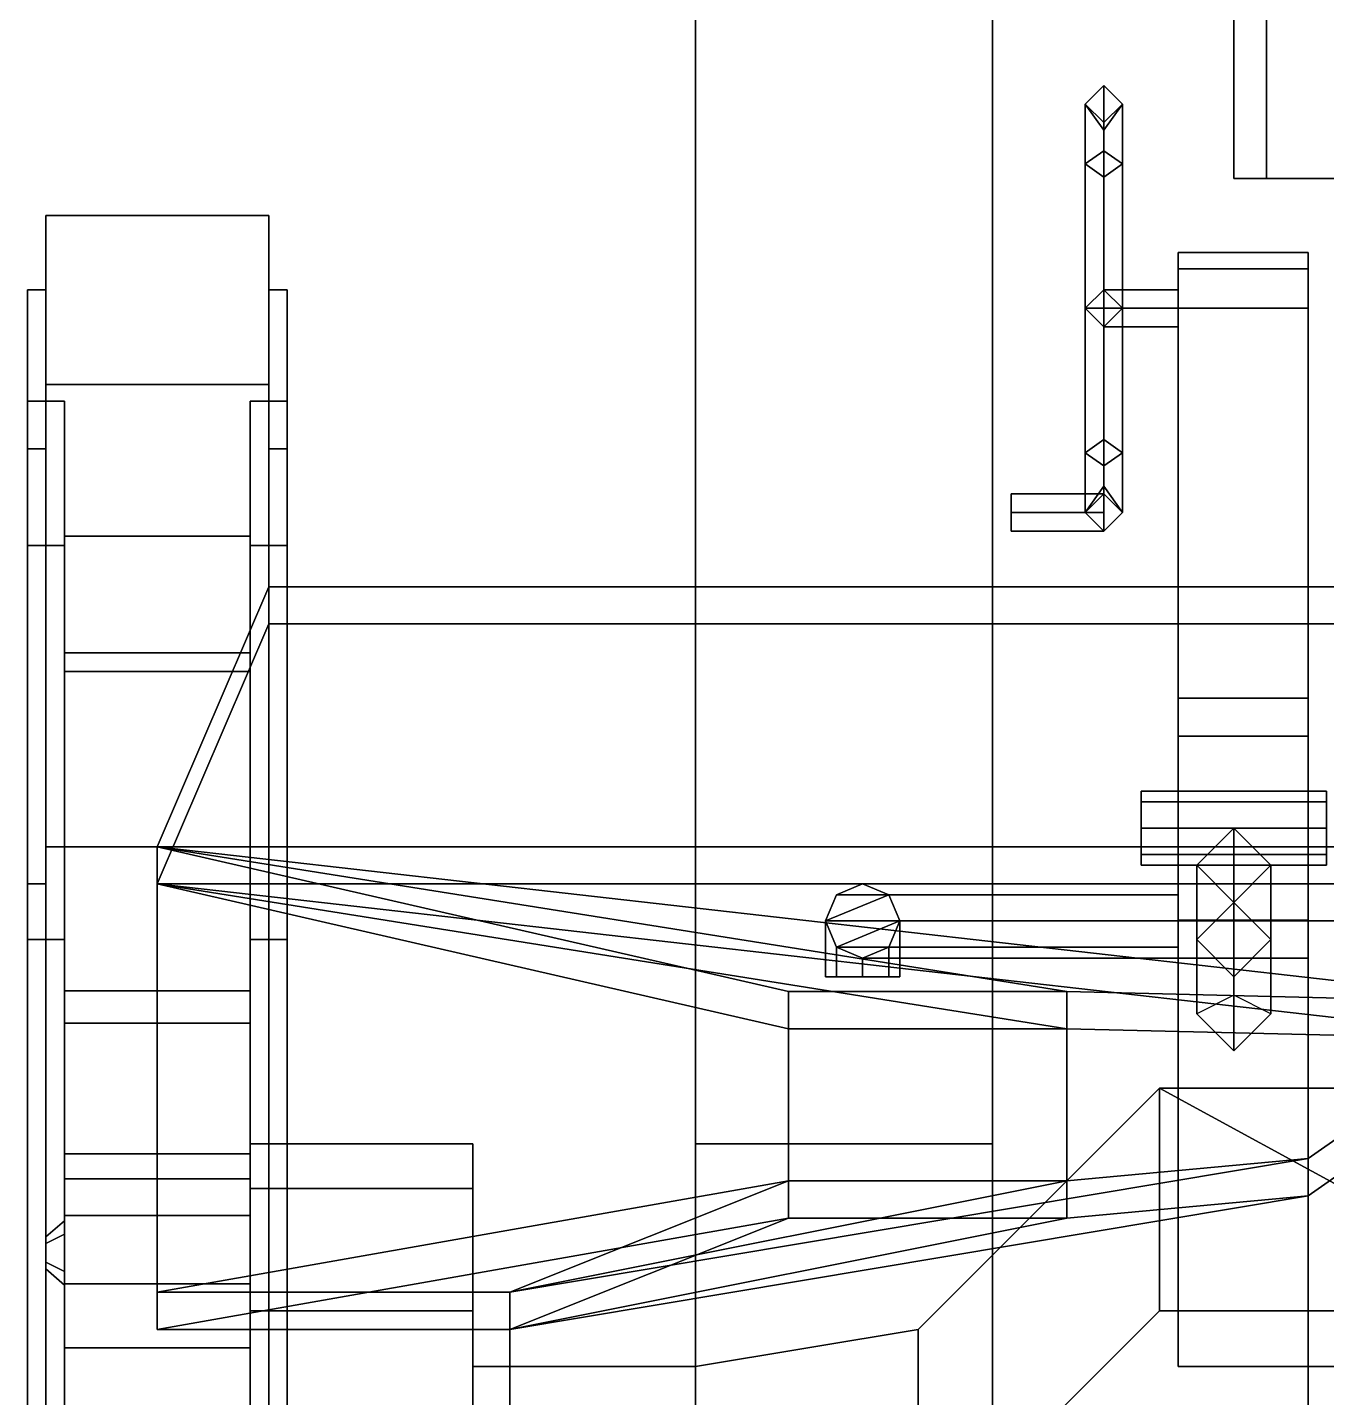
# Model space of a CAD drawing. Header units: millimetres. Extents: x -0.9 to 1, y -3.5 to 15.6.
# Drawn here: x -0.87 to -0.17, y 0.043 to 0.781 of the extents above; entities that cross this region are included whole.
import ezdxf

# ---------------------------------------------------------------- set-up
doc = ezdxf.new("R2010")
doc.units = ezdxf.units.MM
for name, color, linetype in [('shield', 6, 'Continuous'), ('sleeve', 5, 'Continuous'), ('trail2', 3, 'Continuous'), ('turret', 2, 'Continuous'), ('wheels', 2, 'Continuous')]:
    doc.layers.add(name, color=color, linetype=linetype)

msp = doc.modelspace()

# ---------------------------------------------------------------- linework, layer by layer
for points in [[(-0.39, 0.08, 0.63), (-0.39, 0.08, 0.76), (-0.26, 0.21, 0.76), (-0.26, 0.21, 0.63)], [(-0.39, 0.08, 0.76), (-0.39, -0.04, 0.76), (-0.26, 0.09, 0.76), (-0.26, 0.21, 0.76)], [(-0.26, 0.21, 0.63), (-0.26, 0.09, 0.63), (-0.39, -0.04, 0.63), (-0.39, 0.08, 0.63)], [(-0.26, 0.21, 0.63), (-0.26, 0.21, 0.76), (-0.12515, 0.21, 0.76), (-0.12515, 0.21, 0.63)], [(-0.26, 0.21, 0.76), (-0.26, 0.21, 0.76), (-0.15, 0.15, 0.76), (-0.12515, 0.21, 0.76)], [(-0.26, 0.21, 0.76), (-0.26, 0.09, 0.76), (-0.12515, 0.09, 0.76), (-0.15, 0.15, 0.76)], [(-0.15, 0.15, 0.63), (-0.12515, 0.09, 0.63), (-0.26, 0.09, 0.63), (-0.26, 0.21, 0.63)], [(-0.26, 0.09, 0.63), (-0.26, 0.09, 0.76), (-0.39, -0.04, 0.76), (-0.39, -0.04, 0.63)], [(-0.12515, 0.09, 0.63), (-0.12515, 0.09, 0.76), (-0.26, 0.09, 0.76), (-0.26, 0.09, 0.63)], [(-0.51, 0.06, 0.63), (-0.51, 0.06, 0.76), (-0.39, 0.08, 0.76), (-0.39, 0.08, 0.63)], [(-0.51, 0.06, 0.76), (-0.51, -0.06, 0.76), (-0.39, -0.04, 0.76), (-0.39, 0.08, 0.76)], [(-0.39, 0.08, 0.63), (-0.39, -0.04, 0.63), (-0.51, -0.06, 0.63), (-0.51, 0.06, 0.63)], [(-0.63, 0.06, 0.63), (-0.63, 0.06, 0.76), (-0.51, 0.06, 0.76), (-0.51, 0.06, 0.63)], [(-0.63, 0.06, 0.76), (-0.63, -0.06, 0.76), (-0.51, -0.06, 0.76), (-0.51, 0.06, 0.76)], [(-0.51, 0.06, 0.63), (-0.51, -0.06, 0.63), (-0.63, -0.06, 0.63), (-0.63, 0.06, 0.63)]]:
    msp.add_3dface(points)
at = {"layer": 'shield'}
for points in [[(-0.74, 0.48, 1.87), (-0.8, 0.34, 1.74), (0.8, 0.34, 1.74), (0.74, 0.48, 1.87)], [(-0.74, 0.46, 1.87), (-0.8, 0.32, 1.74), (-0.8, 0.34, 1.74), (-0.74, 0.48, 1.87)], [(0.74, 0.48, 1.87), (0.74, 0.46, 1.87), (-0.74, 0.46, 1.87), (-0.74, 0.48, 1.87)], [(0.74, 0.46, 1.87), (0.8, 0.32, 1.74), (-0.8, 0.32, 1.74), (-0.74, 0.46, 1.87)], [(-0.24, 0.33, 1.13), (-0.22, 0.35, 1.14), (-0.22, 0.31, 1.59), (-0.24, 0.29, 1.57)], [(-0.22, 0.35, 1.14), (-0.2, 0.33, 1.13), (-0.2, 0.29, 1.57), (-0.22, 0.31, 1.59)], [(-0.8, 0.34, 1.74), (-0.06, 0.256, 1.6), (0.06, 0.256, 1.6), (0.8, 0.34, 1.74)], [(-0.8, 0.32, 1.74), (-0.8, 0.08, 1.34), (-0.8, 0.1, 1.34), (-0.8, 0.34, 1.74)], [(-0.8, 0.34, 1.74), (-0.8, 0.1, 1.34), (-0.46, 0.16, 1.44), (-0.46, 0.262, 1.61)], [(-0.8, 0.34, 1.74), (-0.46, 0.262, 1.61), (-0.31, 0.262, 1.61)], [(-0.8, 0.34, 1.74), (-0.31, 0.262, 1.61), (-0.06, 0.256, 1.6)], [(-0.22, 0.31, 1.12), (-0.24, 0.33, 1.13), (-0.24, 0.29, 1.57), (-0.22, 0.27, 1.55)], [(-0.2, 0.33, 1.13), (-0.22, 0.31, 1.12), (-0.22, 0.27, 1.55), (-0.2, 0.29, 1.57)], [(0.8, 0.32, 1.74), (0.06, 0.236, 1.6), (-0.06, 0.236, 1.6), (-0.8, 0.32, 1.74)], [(-0.46, 0.242, 1.61), (-0.46, 0.14, 1.44), (-0.8, 0.08, 1.34), (-0.8, 0.32, 1.74)], [(-0.31, 0.242, 1.61), (-0.31, 0.242, 1.61), (-0.46, 0.242, 1.61), (-0.8, 0.32, 1.74)], [(-0.06, 0.236, 1.6), (-0.06, 0.236, 1.6), (-0.31, 0.242, 1.61), (-0.8, 0.32, 1.74)], [(-0.24, 0.29, 1.57), (-0.22, 0.31, 1.59), (-0.22, 0.26, 1.61), (-0.24, 0.25, 1.59)], [(-0.22, 0.31, 1.59), (-0.2, 0.29, 1.57), (-0.2, 0.25, 1.59), (-0.22, 0.26, 1.61)], [(-0.22, 0.27, 1.55), (-0.24, 0.29, 1.57), (-0.24, 0.25, 1.59), (-0.22, 0.23, 1.57)], [(-0.2, 0.29, 1.57), (-0.22, 0.27, 1.55), (-0.22, 0.23, 1.57), (-0.2, 0.25, 1.59)], [(-0.46, 0.262, 1.61), (-0.46, 0.16, 1.44), (-0.46, 0.14, 1.44), (-0.46, 0.242, 1.61)], [(-0.31, 0.262, 1.61), (-0.46, 0.262, 1.61), (-0.46, 0.242, 1.61), (-0.31, 0.242, 1.61)], [(-0.31, 0.262, 1.61), (-0.31, 0.16, 1.44), (-0.18, 0.172, 1.46), (-0.06, 0.256, 1.6)], [(-0.31, 0.16, 1.44), (-0.31, 0.262, 1.61), (-0.31, 0.242, 1.61), (-0.31, 0.14, 1.44)], [(-0.18, 0.172, 1.46), (-0.18, 0.152, 1.46), (-0.06, 0.236, 1.6), (-0.06, 0.256, 1.6)], [(-0.06, 0.236, 1.6), (-0.18, 0.152, 1.46), (-0.31, 0.14, 1.44), (-0.31, 0.242, 1.61)], [(-0.61, 0.1, 1.34), (-0.61, -0.26, 0.74), (-0.18, -0.26, 0.74), (-0.18, 0.172, 1.46)], [(-0.31, 0.16, 1.44), (-0.31, 0.16, 1.44), (-0.61, 0.1, 1.34), (-0.18, 0.172, 1.46)], [(-0.18, -0.26, 0.74), (-0.18, -0.28, 0.74), (-0.18, 0.152, 1.46), (-0.18, 0.172, 1.46)], [(-0.8, 0.1, 1.34), (-0.8, 0.1, 1.34), (-0.61, 0.1, 1.34), (-0.46, 0.16, 1.44)], [(-0.46, 0.16, 1.44), (-0.46, 0.16, 1.44), (-0.61, 0.1, 1.34), (-0.31, 0.16, 1.44)], [(-0.46, 0.16, 1.44), (-0.31, 0.16, 1.44), (-0.31, 0.14, 1.44), (-0.46, 0.14, 1.44)], [(-0.18, 0.152, 1.46), (-0.18, -0.28, 0.74), (-0.61, -0.28, 0.74), (-0.61, 0.08, 1.34)], [(-0.18, 0.152, 1.46), (-0.61, 0.08, 1.34), (-0.31, 0.14, 1.44)], [(-0.46, 0.14, 1.44), (-0.61, 0.08, 1.34), (-0.8, 0.08, 1.34)], [(-0.31, 0.14, 1.44), (-0.61, 0.08, 1.34), (-0.46, 0.14, 1.44)], [(-0.8, 0.08, 1.34), (-0.8, 0.08, 1.34), (-0.8, 0.1, 1.34)], [(-0.8, 0.1, 1.34), (-0.8, 0.08, 1.34), (-0.61, 0.08, 1.34), (-0.61, 0.1, 1.34)], [(-0.61, 0.08, 1.34), (-0.61, -0.28, 0.74), (-0.61, -0.26, 0.74), (-0.61, 0.1, 1.34)]]:
    msp.add_3dface(points, dxfattribs=at)
at = {"layer": 'sleeve'}
for points in [[(-0.20243, 1.84, 0.96243), (-0.22, 1.84, 0.92), (-0.22, 0.7, 0.92), (-0.20243, 0.7, 0.96243)], [(-0.22, 1.84, 0.92), (-0.20243, 1.84, 0.87757), (-0.20243, 0.7, 0.87757), (-0.22, 0.7, 0.92)], [(-0.16, 1.84, 0.98), (-0.20243, 1.84, 0.96243), (-0.20243, 0.7, 0.96243), (-0.16, 0.7, 0.98)], [(-0.20243, 1.84, 0.87757), (-0.16, 1.84, 0.86), (-0.16, 0.7, 0.86), (-0.20243, 0.7, 0.87757)], [(-0.20243, 0.7, 0.96243), (-0.22, 0.7, 0.92), (-0.20243, 0.7, 0.87757), (-0.16, 0.7, 0.98)], [(-0.16, 0.7, 0.98), (-0.20243, 0.7, 0.87757), (-0.16, 0.7, 0.86), (-0.11757, 0.7, 0.96243)], [(-0.17, 0.36414, 1.08414), (-0.17, 0.37, 1.07), (-0.27, 0.37, 1.07), (-0.27, 0.36414, 1.08414)], [(-0.17, 0.37, 1.07), (-0.17, 0.36414, 1.05586), (-0.27, 0.36414, 1.05586), (-0.27, 0.37, 1.07)], [(-0.27, 0.36414, 1.05586), (-0.27, 0.33, 1.07), (-0.27, 0.33586, 1.08414), (-0.27, 0.37, 1.07)], [(-0.27, 0.37, 1.07), (-0.27, 0.33586, 1.08414), (-0.27, 0.35, 1.09), (-0.27, 0.36414, 1.08414)], [(-0.17, 0.35, 1.09), (-0.17, 0.36414, 1.08414), (-0.27, 0.36414, 1.08414), (-0.27, 0.35, 1.09)], [(-0.17, 0.36414, 1.05586), (-0.17, 0.35, 1.05), (-0.27, 0.35, 1.05), (-0.27, 0.36414, 1.05586)], [(-0.27, 0.35, 1.05), (-0.27, 0.33586, 1.05586), (-0.27, 0.33, 1.07), (-0.27, 0.36414, 1.05586)], [(-0.17, 0.33586, 1.08414), (-0.17, 0.35, 1.09), (-0.27, 0.35, 1.09), (-0.27, 0.33586, 1.08414)], [(-0.17, 0.35, 1.05), (-0.17, 0.33586, 1.05586), (-0.27, 0.33586, 1.05586), (-0.27, 0.35, 1.05)], [(-0.17, 0.33, 1.07), (-0.17, 0.33586, 1.08414), (-0.27, 0.33586, 1.08414), (-0.27, 0.33, 1.07)], [(-0.17, 0.33586, 1.05586), (-0.17, 0.33, 1.07), (-0.27, 0.33, 1.07), (-0.27, 0.33586, 1.05586)]]:
    msp.add_3dface(points, dxfattribs=at)
at = {"layer": 'trail2'}
for points in [[(-0.35, 5.05, 0.17), (-0.35, 0.18, 0.79), (-0.51, 0.18, 0.79), (-0.51, 5.05, 0.17)], [(-0.51, 5.05, 0.03), (-0.51, 0.18, 0.56), (-0.35, 0.18, 0.56), (-0.35, 5.05, 0.03)], [(-0.51, 0.18, 0.79), (-0.51, 0.18, 0.56), (-0.51, 5.05, 0.03), (-0.51, 5.05, 0.17)], [(-0.35, 5.05, 0.03), (-0.35, 0.18, 0.56), (-0.35, 0.18, 0.79), (-0.35, 5.05, 0.17)], [(-0.35, 0.18, 0.76), (-0.35, 0.18, 0.59), (-0.51, 0.18, 0.59), (-0.51, 0.18, 0.76)], [(-0.51, 0, 0.59), (-0.51, 0.18, 0.59), (-0.35, 0.18, 0.59), (-0.35, 0, 0.59)], [(-0.51, 0, 0.56), (-0.51, 0.18, 0.56), (-0.51, 0.18, 0.59), (-0.51, 0, 0.59)], [(-0.51, 0, 0.76), (-0.51, 0.18, 0.76), (-0.51, 0.18, 0.79), (-0.51, 0, 0.79)], [(-0.51, 0, 0.79), (-0.51, 0.18, 0.79), (-0.35, 0.18, 0.79), (-0.35, 0, 0.79)], [(-0.35, 0.18, 0.59), (-0.35, 0.18, 0.56), (-0.35, 0, 0.56), (-0.35, 0, 0.59)], [(-0.35, 0.18, 0.79), (-0.35, 0.18, 0.76), (-0.35, 0, 0.76), (-0.35, 0, 0.79)]]:
    msp.add_3dface(points, dxfattribs=at)
at = {"layer": 'turret'}
for points in [[(-0.29, 0.71485, 0.77515), (-0.3, 0.70778, 0.78222), (-0.3, 0.74, 0.86), (-0.29, 0.75, 0.86)], [(-0.29, 0.75, 0.86), (-0.3, 0.74, 0.86), (-0.3, 0.70778, 0.93778), (-0.29, 0.71485, 0.94485)], [(-0.28, 0.70778, 0.78222), (-0.29, 0.71485, 0.77515), (-0.29, 0.75, 0.86), (-0.28, 0.74, 0.86)], [(-0.28, 0.74, 0.86), (-0.29, 0.75, 0.86), (-0.29, 0.71485, 0.94485), (-0.28, 0.70778, 0.93778)], [(-0.29, 0.53414, 0.85), (-0.3, 0.52, 0.86), (-0.3, 0.74, 0.86), (-0.29, 0.72586, 0.85)], [(-0.3, 0.52, 0.86), (-0.29, 0.53414, 0.87), (-0.29, 0.72586, 0.87), (-0.3, 0.74, 0.86)], [(-0.3, 0.70778, 0.78222), (-0.29, 0.70071, 0.78929), (-0.29, 0.73, 0.86), (-0.3, 0.74, 0.86)], [(-0.3, 0.74, 0.86), (-0.29, 0.73, 0.86), (-0.29, 0.70071, 0.93071), (-0.3, 0.70778, 0.93778)], [(-0.28, 0.52, 0.86), (-0.29, 0.53414, 0.85), (-0.29, 0.72586, 0.85), (-0.28, 0.74, 0.86)], [(-0.29, 0.53414, 0.87), (-0.28, 0.52, 0.86), (-0.28, 0.74, 0.86), (-0.29, 0.72586, 0.87)], [(-0.29, 0.70071, 0.78929), (-0.28, 0.70778, 0.78222), (-0.28, 0.74, 0.86), (-0.29, 0.73, 0.86)], [(-0.29, 0.73, 0.86), (-0.28, 0.74, 0.86), (-0.28, 0.70778, 0.93778), (-0.29, 0.70071, 0.93071)], [(-0.29, 0.63, 0.74), (-0.3, 0.63, 0.75), (-0.3, 0.70778, 0.78222), (-0.29, 0.71485, 0.77515)], [(-0.29, 0.71485, 0.94485), (-0.3, 0.70778, 0.93778), (-0.3, 0.63, 0.97), (-0.29, 0.63, 0.98)], [(-0.28, 0.63, 0.75), (-0.29, 0.63, 0.74), (-0.29, 0.71485, 0.77515), (-0.28, 0.70778, 0.78222)], [(-0.28, 0.70778, 0.93778), (-0.29, 0.71485, 0.94485), (-0.29, 0.63, 0.98), (-0.28, 0.63, 0.97)], [(-0.3, 0.63, 0.75), (-0.29, 0.63, 0.76), (-0.29, 0.70071, 0.78929), (-0.3, 0.70778, 0.78222)], [(-0.3, 0.70778, 0.93778), (-0.29, 0.70071, 0.93071), (-0.29, 0.63, 0.96), (-0.3, 0.63, 0.97)], [(-0.29, 0.63, 0.76), (-0.28, 0.63, 0.75), (-0.28, 0.70778, 0.78222), (-0.29, 0.70071, 0.78929)], [(-0.29, 0.70071, 0.93071), (-0.28, 0.70778, 0.93778), (-0.28, 0.63, 0.97), (-0.29, 0.63, 0.96)], [(-0.18, 0.65121, 0.88121), (-0.18, 0.66, 0.86), (-0.25, 0.66, 0.86), (-0.25, 0.65121, 0.88121)], [(-0.18, 0.66, 0.86), (-0.18, 0.65121, 0.83879), (-0.25, 0.65121, 0.83879), (-0.25, 0.66, 0.86)], [(-0.25, 0.65121, 0.88121), (-0.25, 0.66, 0.86), (-0.25, 0.66, 0.86), (-0.25, 0.65121, 0.83879)], [(-0.18, 0.65121, 0.83879), (-0.18, 0.66, 0.86), (-0.18, 0.66, 0.86), (-0.18, 0.65121, 0.88121)], [(-0.18, 0.63, 0.89), (-0.18, 0.65121, 0.88121), (-0.25, 0.65121, 0.88121), (-0.25, 0.63, 0.89)], [(-0.18, 0.65121, 0.83879), (-0.18, 0.63, 0.83), (-0.25, 0.63, 0.83), (-0.25, 0.65121, 0.83879)], [(-0.25, 0.63, 0.89), (-0.25, 0.65121, 0.88121), (-0.25, 0.65121, 0.83879), (-0.25, 0.63, 0.83)], [(-0.18, 0.63, 0.83), (-0.18, 0.65121, 0.83879), (-0.18, 0.65121, 0.88121), (-0.18, 0.63, 0.89)], [(-0.29, 0.64, 0.76414), (-0.3, 0.63, 0.75), (-0.3, 0.63, 0.97), (-0.29, 0.64, 0.95586)], [(-0.25, 0.63, 0.87), (-0.25, 0.64, 0.86), (-0.29, 0.64, 0.86), (-0.29, 0.63, 0.87)], [(-0.25, 0.64, 0.86), (-0.25, 0.63, 0.85), (-0.29, 0.63, 0.85), (-0.29, 0.64, 0.86)], [(-0.28, 0.63, 0.75), (-0.29, 0.64, 0.76414), (-0.29, 0.64, 0.95586), (-0.28, 0.63, 0.97)], [(-0.3, 0.63, 0.75), (-0.29, 0.62, 0.76414), (-0.29, 0.62, 0.95586), (-0.3, 0.63, 0.97)], [(-0.3, 0.55222, 0.78222), (-0.29, 0.55929, 0.78929), (-0.29, 0.63, 0.76), (-0.3, 0.63, 0.75)], [(-0.29, 0.54515, 0.77515), (-0.3, 0.55222, 0.78222), (-0.3, 0.63, 0.75), (-0.29, 0.63, 0.74)], [(-0.3, 0.63, 0.97), (-0.29, 0.63, 0.96), (-0.29, 0.55929, 0.93071), (-0.3, 0.55222, 0.93778)], [(-0.29, 0.63, 0.98), (-0.3, 0.63, 0.97), (-0.3, 0.55222, 0.93778), (-0.29, 0.54515, 0.94485)], [(-0.25, 0.62, 0.86), (-0.25, 0.63, 0.87), (-0.29, 0.63, 0.87), (-0.29, 0.62, 0.86)], [(-0.25, 0.63, 0.85), (-0.25, 0.62, 0.86), (-0.29, 0.62, 0.86), (-0.29, 0.63, 0.85)], [(-0.29, 0.62, 0.76414), (-0.28, 0.63, 0.75), (-0.28, 0.63, 0.97), (-0.29, 0.62, 0.95586)], [(-0.29, 0.55929, 0.78929), (-0.28, 0.55222, 0.78222), (-0.28, 0.63, 0.75), (-0.29, 0.63, 0.76)], [(-0.28, 0.55222, 0.78222), (-0.29, 0.54515, 0.77515), (-0.29, 0.63, 0.74), (-0.28, 0.63, 0.75)], [(-0.29, 0.63, 0.96), (-0.28, 0.63, 0.97), (-0.28, 0.55222, 0.93778), (-0.29, 0.55929, 0.93071)], [(-0.28, 0.63, 0.97), (-0.29, 0.63, 0.98), (-0.29, 0.54515, 0.94485), (-0.28, 0.55222, 0.93778)], [(-0.25, 0.63, 0.83), (-0.25, 0.3, 0.87), (-0.25, 0.42, 1), (-0.25, 0.63, 0.89)], [(-0.18, 0.63, 0.83), (-0.18, 0.3, 0.87), (-0.25, 0.3, 0.87), (-0.25, 0.63, 0.83)], [(-0.25, 0.63, 0.89), (-0.25, 0.42, 1), (-0.18, 0.42, 1), (-0.18, 0.63, 0.89)], [(-0.18, 0.42, 1), (-0.18, 0.3, 0.87), (-0.18, 0.63, 0.83), (-0.18, 0.63, 0.89)], [(-0.3, 0.52, 0.86), (-0.29, 0.53, 0.86), (-0.29, 0.55929, 0.78929), (-0.3, 0.55222, 0.78222)], [(-0.3, 0.55222, 0.93778), (-0.29, 0.55929, 0.93071), (-0.29, 0.53, 0.86), (-0.3, 0.52, 0.86)], [(-0.29, 0.53, 0.86), (-0.28, 0.52, 0.86), (-0.28, 0.55222, 0.78222), (-0.29, 0.55929, 0.78929)], [(-0.29, 0.55929, 0.93071), (-0.28, 0.55222, 0.93778), (-0.28, 0.52, 0.86), (-0.29, 0.53, 0.86)], [(-0.29, 0.51, 0.86), (-0.3, 0.52, 0.86), (-0.3, 0.55222, 0.78222), (-0.29, 0.54515, 0.77515)], [(-0.29, 0.54515, 0.94485), (-0.3, 0.55222, 0.93778), (-0.3, 0.52, 0.86), (-0.29, 0.51, 0.86)], [(-0.28, 0.52, 0.86), (-0.29, 0.51, 0.86), (-0.29, 0.54515, 0.77515), (-0.28, 0.55222, 0.78222)], [(-0.28, 0.55222, 0.93778), (-0.29, 0.54515, 0.94485), (-0.29, 0.51, 0.86), (-0.28, 0.52, 0.86)], [(-0.29, 0.52, 0.87), (-0.29, 0.53, 0.86), (-0.34, 0.53, 0.86), (-0.34, 0.52, 0.87)], [(-0.29, 0.53, 0.86), (-0.29, 0.52, 0.85), (-0.34, 0.52, 0.85), (-0.34, 0.53, 0.86)], [(-0.34, 0.52, 0.87), (-0.34, 0.53, 0.86), (-0.34, 0.52, 0.85), (-0.34, 0.51, 0.86)], [(-0.29, 0.51, 0.86), (-0.29, 0.52, 0.87), (-0.34, 0.52, 0.87), (-0.34, 0.51, 0.86)], [(-0.29, 0.52, 0.85), (-0.29, 0.51, 0.86), (-0.34, 0.51, 0.86), (-0.34, 0.52, 0.85)], [(-0.25, 0.3, 0.87), (-0.25, 0.06, 0.83), (-0.25, 0.06, 0.97), (-0.25, 0.42, 1)], [(-0.18, 0.3995, 1.1195), (-0.18, 0.42, 1.07), (-0.25, 0.42, 1.07), (-0.25, 0.3995, 1.1195)], [(-0.25, 0.42, 1), (-0.25, 0.06, 0.97), (-0.25, 0.28, 1.07), (-0.25, 0.42, 1.07)], [(-0.18, 0.42, 1.07), (-0.18, 0.42, 1), (-0.25, 0.42, 1), (-0.25, 0.42, 1.07)], [(-0.25, 0.3995, 1.1195), (-0.25, 0.42, 1.07), (-0.25, 0.28, 1.07), (-0.25, 0.3005, 1.1195)], [(-0.18, 0.06, 0.97), (-0.18, 0.06, 0.87), (-0.18, 0.3, 0.87), (-0.18, 0.42, 1)], [(-0.18, 0.28, 1.07), (-0.18, 0.06, 0.97), (-0.18, 0.42, 1), (-0.18, 0.42, 1.07)], [(-0.18, 0.3005, 1.1195), (-0.18, 0.28, 1.07), (-0.18, 0.42, 1.07), (-0.18, 0.3995, 1.1195)], [(-0.18, 0.35, 1.14), (-0.18, 0.3995, 1.1195), (-0.25, 0.3995, 1.1195), (-0.25, 0.35, 1.14)], [(-0.25, 0.35, 1.14), (-0.25, 0.3995, 1.1195), (-0.25, 0.3005, 1.1195), (-0.25, 0.35, 1.14)], [(-0.18, 0.35, 1.14), (-0.18, 0.3005, 1.1195), (-0.18, 0.3995, 1.1195), (-0.18, 0.35, 1.14)], [(-0.18, 0.3005, 1.1195), (-0.18, 0.35, 1.14), (-0.25, 0.35, 1.14), (-0.25, 0.3005, 1.1195)], [(-0.42, 0.32, 1.57), (-0.43414, 0.31414, 1.57), (-0.44, 0.3, 1.57), (-0.40586, 0.31414, 1.57)], [(-0.42, 0.32, 1.05), (-0.43414, 0.31414, 1.03586), (-0.43414, 0.31414, 1.57), (-0.42, 0.32, 1.57)], [(-0.43414, 0.31414, 1.03586), (-0.42, 0.32, 1.05), (-0.25, 0.32, 1.05), (-0.25, 0.31414, 1.03586)], [(-0.40586, 0.31414, 1.06414), (-0.42, 0.32, 1.05), (-0.42, 0.32, 1.57), (-0.40586, 0.31414, 1.57)], [(-0.42, 0.32, 1.05), (-0.40586, 0.31414, 1.06414), (-0.25, 0.31414, 1.06414), (-0.25, 0.32, 1.05)], [(-0.43414, 0.31414, 1.03586), (-0.44, 0.3, 1.03), (-0.44, 0.3, 1.57), (-0.43414, 0.31414, 1.57)], [(-0.44, 0.3, 1.03), (-0.43414, 0.31414, 1.03586), (-0.25, 0.31414, 1.03586), (-0.25, 0.3, 1.03)], [(-0.40586, 0.31414, 1.57), (-0.44, 0.3, 1.57), (-0.43414, 0.28586, 1.57), (-0.4, 0.3, 1.57)], [(-0.4, 0.3, 1.07), (-0.40586, 0.31414, 1.06414), (-0.40586, 0.31414, 1.57), (-0.4, 0.3, 1.57)], [(-0.40586, 0.31414, 1.06414), (-0.4, 0.3, 1.07), (-0.25, 0.3, 1.07), (-0.25, 0.31414, 1.06414)], [(-0.44, 0.3, 1.03), (-0.43414, 0.28586, 1.03586), (-0.43414, 0.28586, 1.57), (-0.44, 0.3, 1.57)], [(-0.43414, 0.28586, 1.03586), (-0.44, 0.3, 1.03), (-0.25, 0.3, 1.03), (-0.25, 0.28586, 1.03586)], [(-0.44, 0.27, 1.54), (-0.43414, 0.27, 1.55414), (-0.43414, 0.28586, 1.55414), (-0.44, 0.3, 1.54)], [(-0.43414, 0.27, 1.52586), (-0.44, 0.27, 1.54), (-0.44, 0.3, 1.54), (-0.43414, 0.28586, 1.52586)], [(-0.4, 0.3, 1.57), (-0.43414, 0.28586, 1.57), (-0.42, 0.28, 1.57), (-0.40586, 0.28586, 1.57)], [(-0.40586, 0.28586, 1.06414), (-0.4, 0.3, 1.07), (-0.4, 0.3, 1.57), (-0.40586, 0.28586, 1.57)], [(-0.4, 0.3, 1.07), (-0.40586, 0.28586, 1.06414), (-0.25, 0.28586, 1.06414), (-0.25, 0.3, 1.07)], [(-0.40586, 0.27, 1.55414), (-0.4, 0.27, 1.54), (-0.4, 0.3, 1.54), (-0.40586, 0.28586, 1.55414)], [(-0.4, 0.27, 1.54), (-0.40586, 0.27, 1.52586), (-0.40586, 0.28586, 1.52586), (-0.4, 0.3, 1.54)], [(-0.18, 0.28, 1.07), (-0.18, 0.3005, 1.1195), (-0.25, 0.3005, 1.1195), (-0.25, 0.28, 1.07)], [(-0.25, 0.3, 0.83), (-0.25, 0.06, 0.83), (-0.25, 0.06, 0.83), (-0.25, 0.3, 0.87)], [(-0.25, 0.3, 0.87), (0.25, 0.3, 0.87), (0.25, 0.3, 0.83), (-0.25, 0.3, 0.83)], [(0.25, 0.3, 0.83), (0.25, 0.06, 0.83), (-0.25, 0.06, 0.83), (-0.25, 0.3, 0.83)], [(-0.18, 0.06, 0.87), (0.18, 0.06, 0.87), (0.18, 0.3, 0.87), (-0.18, 0.3, 0.87)], [(-0.43414, 0.28586, 1.03586), (-0.42, 0.28, 1.05), (-0.42, 0.28, 1.57), (-0.43414, 0.28586, 1.57)], [(-0.42, 0.28, 1.05), (-0.43414, 0.28586, 1.03586), (-0.25, 0.28586, 1.03586), (-0.25, 0.28, 1.05)], [(-0.43414, 0.27, 1.55414), (-0.42, 0.27, 1.56), (-0.42, 0.28, 1.56), (-0.43414, 0.28586, 1.55414)], [(-0.42, 0.27, 1.52), (-0.43414, 0.27, 1.52586), (-0.43414, 0.28586, 1.52586), (-0.42, 0.28, 1.52)], [(-0.42, 0.28, 1.05), (-0.40586, 0.28586, 1.06414), (-0.40586, 0.28586, 1.57), (-0.42, 0.28, 1.57)], [(-0.40586, 0.28586, 1.06414), (-0.42, 0.28, 1.05), (-0.25, 0.28, 1.05), (-0.25, 0.28586, 1.06414)], [(-0.42, 0.27, 1.56), (-0.40586, 0.27, 1.55414), (-0.40586, 0.28586, 1.55414), (-0.42, 0.28, 1.56)], [(-0.40586, 0.27, 1.52586), (-0.42, 0.27, 1.52), (-0.42, 0.28, 1.52), (-0.40586, 0.28586, 1.52586)], [(-0.25, 0.28, 1.07), (-0.25, 0.06, 0.97), (-0.18, 0.06, 0.97), (-0.18, 0.28, 1.07)], [(-0.43414, 0.27, 1.52586), (-0.42, 0.27, 1.56), (-0.43414, 0.27, 1.55414), (-0.44, 0.27, 1.54)], [(-0.42, 0.27, 1.52), (-0.40586, 0.27, 1.55414), (-0.42, 0.27, 1.56), (-0.43414, 0.27, 1.52586)], [(-0.40586, 0.27, 1.52586), (-0.4, 0.27, 1.54), (-0.40586, 0.27, 1.55414), (-0.42, 0.27, 1.52)], [(-0.25, 0.06, 0.97), (-0.25, 0.06, 0.83), (-0.18, 0.06, 0.87), (-0.18, 0.06, 0.97)], [(-0.25, 0.06, 0.83), (0.25, 0.06, 0.83), (0.18, 0.06, 0.87), (-0.18, 0.06, 0.87)]]:
    msp.add_3dface(points, dxfattribs=at)
at = {"layer": 'wheels'}
for points in [[(-0.74, 0.5889, 0.99), (-0.74, 0.68, 0.65), (-0.86, 0.68, 0.65), (-0.86, 0.5889, 0.99)], [(-0.74, 0.68, 0.65), (-0.74, 0.5889, 0.31), (-0.86, 0.5889, 0.31), (-0.86, 0.68, 0.65)], [(-0.86, 0.5889, 0.99), (-0.86, 0.68, 0.65), (-0.86, 0.64, 0.65), (-0.86, 0.55426, 0.97)], [(-0.86, 0.68, 0.65), (-0.86, 0.5889, 0.31), (-0.86, 0.55426, 0.33), (-0.86, 0.64, 0.65)], [(-0.74, 0.55426, 0.97), (-0.74, 0.64, 0.65), (-0.74, 0.68, 0.65), (-0.74, 0.5889, 0.99)], [(-0.74, 0.64, 0.65), (-0.74, 0.55426, 0.33), (-0.74, 0.5889, 0.31), (-0.74, 0.68, 0.65)], [(-0.86, 0.55426, 0.97), (-0.86, 0.64, 0.65), (-0.87, 0.64, 0.65), (-0.87, 0.55426, 0.97)], [(-0.86, 0.64, 0.65), (-0.86, 0.55426, 0.33), (-0.87, 0.55426, 0.33), (-0.87, 0.64, 0.65)], [(-0.87, 0.58, 0.65), (-0.87, 0.50229, 0.94), (-0.87, 0.55426, 0.97), (-0.87, 0.64, 0.65)], [(-0.87, 0.50229, 0.36), (-0.87, 0.58, 0.65), (-0.87, 0.64, 0.65), (-0.87, 0.55426, 0.33)], [(-0.73, 0.55426, 0.97), (-0.73, 0.64, 0.65), (-0.74, 0.64, 0.65), (-0.74, 0.55426, 0.97)], [(-0.73, 0.64, 0.65), (-0.73, 0.55426, 0.33), (-0.74, 0.55426, 0.33), (-0.74, 0.64, 0.65)], [(-0.73, 0.50229, 0.94), (-0.73, 0.58, 0.65), (-0.73, 0.64, 0.65), (-0.73, 0.55426, 0.97)], [(-0.73, 0.58, 0.65), (-0.73, 0.50229, 0.36), (-0.73, 0.55426, 0.33), (-0.73, 0.64, 0.65)], [(-0.74, 0.34, 1.2389), (-0.74, 0.5889, 0.99), (-0.86, 0.5889, 0.99), (-0.86, 0.34, 1.2389)], [(-0.74, 0.5889, 0.31), (-0.74, 0.34, 0.0611), (-0.86, 0.34, 0.0611), (-0.86, 0.5889, 0.31)], [(-0.86, 0.34, 1.2389), (-0.86, 0.5889, 0.99), (-0.86, 0.55426, 0.97), (-0.86, 0.32, 1.20426)], [(-0.86, 0.5889, 0.31), (-0.86, 0.34, 0.0611), (-0.86, 0.32, 0.09574), (-0.86, 0.55426, 0.33)], [(-0.74, 0.32, 1.20426), (-0.74, 0.55426, 0.97), (-0.74, 0.5889, 0.99), (-0.74, 0.34, 1.2389)], [(-0.74, 0.55426, 0.33), (-0.74, 0.32, 0.09574), (-0.74, 0.34, 0.0611), (-0.74, 0.5889, 0.31)], [(-0.85, 0.58, 0.65), (-0.85, 0.50229, 0.94), (-0.87, 0.50229, 0.94), (-0.87, 0.58, 0.65)], [(-0.85, 0.50229, 0.36), (-0.85, 0.58, 0.65), (-0.87, 0.58, 0.65), (-0.87, 0.50229, 0.36)], [(-0.85, 0.5073, 0.66008), (-0.85, 0.44437, 0.89492), (-0.85, 0.50229, 0.94), (-0.85, 0.58, 0.65)], [(-0.85, 0.44437, 0.40508), (-0.85, 0.5073, 0.63992), (-0.85, 0.58, 0.65), (-0.85, 0.50229, 0.36)], [(-0.73, 0.58, 0.65), (-0.73, 0.50229, 0.94), (-0.75, 0.50229, 0.94), (-0.75, 0.58, 0.65)], [(-0.73, 0.50229, 0.36), (-0.73, 0.58, 0.65), (-0.75, 0.58, 0.65), (-0.75, 0.50229, 0.36)], [(-0.75, 0.58, 0.65), (-0.75, 0.58, 0.65), (-0.75, 0.5073, 0.66008), (-0.75, 0.5073, 0.63992)], [(-0.75, 0.58, 0.65), (-0.75, 0.50229, 0.94), (-0.75, 0.44437, 0.89492), (-0.75, 0.5073, 0.66008)], [(-0.75, 0.50229, 0.36), (-0.75, 0.58, 0.65), (-0.75, 0.5073, 0.63992), (-0.75, 0.44437, 0.40508)], [(-0.86, 0.32, 1.20426), (-0.86, 0.55426, 0.97), (-0.87, 0.55426, 0.97), (-0.87, 0.32, 1.20426)], [(-0.86, 0.55426, 0.33), (-0.86, 0.32, 0.09574), (-0.87, 0.32, 0.09574), (-0.87, 0.55426, 0.33)], [(-0.87, 0.50229, 0.94), (-0.87, 0.29, 1.15229), (-0.87, 0.32, 1.20426), (-0.87, 0.55426, 0.97)], [(-0.87, 0.29, 0.14771), (-0.87, 0.50229, 0.36), (-0.87, 0.55426, 0.33), (-0.87, 0.32, 0.09574)], [(-0.73, 0.32, 1.20426), (-0.73, 0.55426, 0.97), (-0.74, 0.55426, 0.97), (-0.74, 0.32, 1.20426)], [(-0.73, 0.55426, 0.33), (-0.73, 0.32, 0.09574), (-0.74, 0.32, 0.09574), (-0.74, 0.55426, 0.33)], [(-0.73, 0.29, 1.15229), (-0.73, 0.50229, 0.94), (-0.73, 0.55426, 0.97), (-0.73, 0.32, 1.20426)], [(-0.73, 0.50229, 0.36), (-0.73, 0.29, 0.14771), (-0.73, 0.32, 0.09574), (-0.73, 0.55426, 0.33)], [(-0.85, 0.50229, 0.94), (-0.85, 0.29, 1.15229), (-0.87, 0.29, 1.15229), (-0.87, 0.50229, 0.94)], [(-0.85, 0.29, 0.14771), (-0.85, 0.50229, 0.36), (-0.87, 0.50229, 0.36), (-0.87, 0.29, 0.14771)], [(-0.85, 0.5073, 0.66008), (-0.85, 0.18, 0.65), (-0.85, 0.17468, 0.66986), (-0.85, 0.5073, 0.66008)], [(-0.85, 0.5073, 0.63992), (-0.85, 0.17468, 0.63014), (-0.85, 0.18, 0.65), (-0.85, 0.5073, 0.66008)], [(-0.75, 0.5073, 0.63992), (-0.75, 0.17468, 0.63014), (-0.85, 0.17468, 0.63014), (-0.85, 0.5073, 0.63992)], [(-0.75, 0.17468, 0.66986), (-0.75, 0.5073, 0.66008), (-0.85, 0.5073, 0.66008), (-0.85, 0.17468, 0.66986)], [(-0.75, 0.5073, 0.66008), (-0.75, 0.44437, 0.89492), (-0.85, 0.44437, 0.89492), (-0.85, 0.5073, 0.66008)], [(-0.75, 0.44437, 0.40508), (-0.75, 0.5073, 0.63992), (-0.85, 0.5073, 0.63992), (-0.85, 0.44437, 0.40508)], [(-0.85, 0.43429, 0.91238), (-0.85, 0.26238, 1.08429), (-0.85, 0.29, 1.15229), (-0.85, 0.50229, 0.94)], [(-0.85, 0.26238, 0.21571), (-0.85, 0.43429, 0.38762), (-0.85, 0.50229, 0.36), (-0.85, 0.29, 0.14771)], [(-0.75, 0.5073, 0.66008), (-0.75, 0.17468, 0.66986), (-0.75, 0.18, 0.65), (-0.75, 0.5073, 0.66008)], [(-0.75, 0.5073, 0.66008), (-0.75, 0.18, 0.65), (-0.75, 0.17468, 0.63014), (-0.75, 0.5073, 0.63992)], [(-0.73, 0.50229, 0.94), (-0.73, 0.29, 1.15229), (-0.75, 0.29, 1.15229), (-0.75, 0.50229, 0.94)], [(-0.73, 0.29, 0.14771), (-0.73, 0.50229, 0.36), (-0.75, 0.50229, 0.36), (-0.75, 0.29, 0.14771)], [(-0.75, 0.50229, 0.94), (-0.75, 0.50229, 0.94), (-0.75, 0.43429, 0.91238), (-0.75, 0.44437, 0.89492)], [(-0.75, 0.50229, 0.94), (-0.75, 0.29, 1.15229), (-0.75, 0.26238, 1.08429), (-0.75, 0.43429, 0.91238)], [(-0.75, 0.50229, 0.36), (-0.75, 0.50229, 0.36), (-0.75, 0.44437, 0.40508), (-0.75, 0.43429, 0.38762)], [(-0.75, 0.29, 0.14771), (-0.75, 0.50229, 0.36), (-0.75, 0.43429, 0.38762), (-0.75, 0.26238, 0.21571)], [(-0.85, 0.44437, 0.89492), (-0.85, 0.16121, 0.72014), (-0.85, 0.15588, 0.74), (-0.85, 0.43429, 0.91238)], [(-0.75, 0.44437, 0.89492), (-0.75, 0.16121, 0.72014), (-0.85, 0.16121, 0.72014), (-0.85, 0.44437, 0.89492)], [(-0.85, 0.44437, 0.40508), (-0.85, 0.15588, 0.56), (-0.85, 0.16121, 0.57986), (-0.85, 0.44437, 0.40508)], [(-0.85, 0.43429, 0.38762), (-0.85, 0.14134, 0.54546), (-0.85, 0.15588, 0.56), (-0.85, 0.44437, 0.40508)], [(-0.75, 0.16121, 0.57986), (-0.75, 0.44437, 0.40508), (-0.85, 0.44437, 0.40508), (-0.85, 0.16121, 0.57986)], [(-0.75, 0.43429, 0.91238), (-0.75, 0.15588, 0.74), (-0.75, 0.16121, 0.72014), (-0.75, 0.44437, 0.89492)], [(-0.75, 0.44437, 0.40508), (-0.75, 0.16121, 0.57986), (-0.75, 0.15588, 0.56), (-0.75, 0.44437, 0.40508)], [(-0.75, 0.44437, 0.40508), (-0.75, 0.15588, 0.56), (-0.75, 0.14134, 0.54546), (-0.75, 0.43429, 0.38762)], [(-0.85, 0.43429, 0.91238), (-0.85, 0.15588, 0.74), (-0.85, 0.14134, 0.75454), (-0.85, 0.43429, 0.91238)], [(-0.75, 0.14134, 0.75454), (-0.75, 0.43429, 0.91238), (-0.85, 0.43429, 0.91238), (-0.85, 0.14134, 0.75454)], [(-0.75, 0.43429, 0.38762), (-0.75, 0.14134, 0.54546), (-0.85, 0.14134, 0.54546), (-0.85, 0.43429, 0.38762)], [(-0.75, 0.43429, 0.91238), (-0.75, 0.26238, 1.08429), (-0.85, 0.26238, 1.08429), (-0.85, 0.43429, 0.91238)], [(-0.75, 0.26238, 0.21571), (-0.75, 0.43429, 0.38762), (-0.85, 0.43429, 0.38762), (-0.85, 0.26238, 0.21571)], [(-0.75, 0.43429, 0.91238), (-0.75, 0.14134, 0.75454), (-0.75, 0.15588, 0.74), (-0.75, 0.43429, 0.91238)], [(-0.74, 0, 1.33), (-0.74, 0.34, 1.2389), (-0.86, 0.34, 1.2389), (-0.86, 0, 1.33)], [(-0.74, 0.34, 0.0611), (-0.74, 0, -0.03), (-0.86, 0, -0.03), (-0.86, 0.34, 0.0611)], [(-0.86, 0, 1.33), (-0.86, 0.34, 1.2389), (-0.86, 0.32, 1.20426), (-0.86, 0, 1.29)], [(-0.86, 0.34, 0.0611), (-0.86, 0, -0.03), (-0.86, 0, 0.01), (-0.86, 0.32, 0.09574)], [(-0.74, 0, 1.29), (-0.74, 0.32, 1.20426), (-0.74, 0.34, 1.2389), (-0.74, 0, 1.33)], [(-0.74, 0.32, 0.09574), (-0.74, 0, 0.01), (-0.74, 0, -0.03), (-0.74, 0.34, 0.0611)], [(-0.86, 0, 1.29), (-0.86, 0.32, 1.20426), (-0.87, 0.32, 1.20426), (-0.87, 0, 1.29)], [(-0.86, 0.32, 0.09574), (-0.86, 0, 0.01), (-0.87, 0, 0.01), (-0.87, 0.32, 0.09574)], [(-0.87, 0.29, 1.15229), (-0.87, 0, 1.23), (-0.87, 0, 1.29), (-0.87, 0.32, 1.20426)], [(-0.87, 0, 0.07), (-0.87, 0.29, 0.14771), (-0.87, 0.32, 0.09574), (-0.87, 0, 0.01)], [(-0.73, 0, 1.29), (-0.73, 0.32, 1.20426), (-0.74, 0.32, 1.20426), (-0.74, 0, 1.29)], [(-0.73, 0.32, 0.09574), (-0.73, 0, 0.01), (-0.74, 0, 0.01), (-0.74, 0.32, 0.09574)], [(-0.73, 0, 1.23), (-0.73, 0.29, 1.15229), (-0.73, 0.32, 1.20426), (-0.73, 0, 1.29)], [(-0.73, 0.29, 0.14771), (-0.73, 0, 0.07), (-0.73, 0, 0.01), (-0.73, 0.32, 0.09574)], [(-0.85, 0.29, 1.15229), (-0.85, 0, 1.23), (-0.87, 0, 1.23), (-0.87, 0.29, 1.15229)], [(-0.85, 0, 0.07), (-0.85, 0.29, 0.14771), (-0.87, 0.29, 0.14771), (-0.87, 0, 0.07)], [(-0.85, 0.24492, 1.09437), (-0.85, 0.01008, 1.1573), (-0.85, 0, 1.23), (-0.85, 0.29, 1.15229)], [(-0.85, 0.01008, 0.1427), (-0.85, 0.24492, 0.20563), (-0.85, 0.29, 0.14771), (-0.85, 0, 0.07)], [(-0.73, 0.29, 1.15229), (-0.73, 0, 1.23), (-0.75, 0, 1.23), (-0.75, 0.29, 1.15229)], [(-0.73, 0, 0.07), (-0.73, 0.29, 0.14771), (-0.75, 0.29, 0.14771), (-0.75, 0, 0.07)], [(-0.75, 0.29, 1.15229), (-0.75, 0.29, 1.15229), (-0.75, 0.24492, 1.09437), (-0.75, 0.26238, 1.08429)], [(-0.75, 0.29, 1.15229), (-0.75, 0, 1.23), (-0.75, 0.01008, 1.1573), (-0.75, 0.24492, 1.09437)], [(-0.75, 0.29, 0.14771), (-0.75, 0.29, 0.14771), (-0.75, 0.26238, 0.21571), (-0.75, 0.24492, 0.20563)], [(-0.75, 0, 0.07), (-0.75, 0.29, 0.14771), (-0.75, 0.24492, 0.20563), (-0.75, 0.01008, 0.1427)], [(-0.85, 0.26238, 1.08429), (-0.85, 0.10454, 0.79134), (-0.85, 0.09, 0.80588), (-0.85, 0.24492, 1.09437)], [(-0.75, 0.26238, 1.08429), (-0.75, 0.10454, 0.79134), (-0.85, 0.10454, 0.79134), (-0.85, 0.26238, 1.08429)], [(-0.85, 0.26238, 0.21571), (-0.85, 0.09, 0.49412), (-0.85, 0.10454, 0.50866), (-0.85, 0.26238, 0.21571)], [(-0.85, 0.24492, 0.20563), (-0.85, 0.07014, 0.48879), (-0.85, 0.09, 0.49412), (-0.85, 0.26238, 0.21571)], [(-0.75, 0.10454, 0.50866), (-0.75, 0.26238, 0.21571), (-0.85, 0.26238, 0.21571), (-0.85, 0.10454, 0.50866)], [(-0.75, 0.24492, 1.09437), (-0.75, 0.09, 0.80588), (-0.75, 0.10454, 0.79134), (-0.75, 0.26238, 1.08429)], [(-0.75, 0.26238, 0.21571), (-0.75, 0.10454, 0.50866), (-0.75, 0.09, 0.49412), (-0.75, 0.26238, 0.21571)], [(-0.75, 0.26238, 0.21571), (-0.75, 0.09, 0.49412), (-0.75, 0.07014, 0.48879), (-0.75, 0.24492, 0.20563)], [(-0.85, 0.24492, 1.09437), (-0.85, 0.09, 0.80588), (-0.85, 0.07014, 0.81121), (-0.85, 0.24492, 1.09437)], [(-0.75, 0.07014, 0.81121), (-0.75, 0.24492, 1.09437), (-0.85, 0.24492, 1.09437), (-0.85, 0.07014, 0.81121)], [(-0.75, 0.24492, 0.20563), (-0.75, 0.07014, 0.48879), (-0.85, 0.07014, 0.48879), (-0.85, 0.24492, 0.20563)], [(-0.75, 0.24492, 1.09437), (-0.75, 0.01008, 1.1573), (-0.85, 0.01008, 1.1573), (-0.85, 0.24492, 1.09437)], [(-0.75, 0.01008, 0.1427), (-0.75, 0.24492, 0.20563), (-0.85, 0.24492, 0.20563), (-0.85, 0.01008, 0.1427)], [(-0.75, 0.24492, 1.09437), (-0.75, 0.07014, 0.81121), (-0.75, 0.09, 0.80588), (-0.75, 0.24492, 1.09437)], [(-0.85, 0.15588, 0.74), (-0.85, 0.18, 0.65), (-0.85, 0.13124, 0.70268), (-0.85, 0.13856, 0.73)], [(-0.85, 0.10392, 0.71), (-0.85, 0.13124, 0.70268), (-0.85, 0.18, 0.65), (-0.85, 0.0433, 0.675)], [(-0.85, 0.18, 0.65), (-0.85, 0.15588, 0.56), (-0.85, 0.13856, 0.57), (-0.85, 0.13124, 0.59732)], [(-0.85, 0.18, 0.65), (-0.85, 0.13124, 0.59732), (-0.85, 0.0433, 0.625), (-0.85, 0.0433, 0.675)], [(-0.63, 0.15588, 0.74), (-0.63, 0.18, 0.65), (-0.75, 0.18, 0.65), (-0.75, 0.15588, 0.74)], [(-0.63, 0.18, 0.65), (-0.63, 0.15588, 0.56), (-0.75, 0.15588, 0.56), (-0.75, 0.18, 0.65)], [(-0.63, 0.18, 0.65), (-0.63, 0, 0.83), (-0.63, -0.09, 0.80588), (-0.63, 0.15588, 0.56)], [(-0.63, 0.15588, 0.74), (-0.63, 0.09, 0.80588), (-0.63, 0, 0.83), (-0.63, 0.18, 0.65)], [(-0.75, 0.16121, 0.72014), (-0.75, 0.17468, 0.66986), (-0.85, 0.17468, 0.66986), (-0.85, 0.16121, 0.72014)], [(-0.75, 0.17468, 0.63014), (-0.75, 0.16121, 0.57986), (-0.85, 0.16121, 0.57986), (-0.85, 0.17468, 0.63014)], [(-0.85, 0.09, 0.80588), (-0.85, 0.15588, 0.74), (-0.85, 0.13856, 0.73), (-0.85, 0.11124, 0.73732)], [(-0.85, 0.15588, 0.56), (-0.85, 0.09, 0.49412), (-0.85, 0.11124, 0.56268), (-0.85, 0.13856, 0.57)], [(-0.63, 0.09, 0.80588), (-0.63, 0.15588, 0.74), (-0.75, 0.15588, 0.74), (-0.75, 0.09, 0.80588)], [(-0.63, 0.15588, 0.56), (-0.63, 0.09, 0.49412), (-0.75, 0.09, 0.49412), (-0.75, 0.15588, 0.56)], [(-0.63, 0.15588, 0.56), (-0.63, -0.09, 0.80588), (-0.63, -0.15588, 0.74), (-0.63, 0.09, 0.49412)], [(-0.75, 0.10454, 0.79134), (-0.75, 0.14134, 0.75454), (-0.85, 0.14134, 0.75454), (-0.85, 0.10454, 0.79134)], [(-0.75, 0.14134, 0.54546), (-0.75, 0.10454, 0.50866), (-0.85, 0.10454, 0.50866), (-0.85, 0.14134, 0.54546)], [(-0.85, 0.13856, 0.73), (-0.85, 0.13124, 0.70268), (-0.86, 0.12624, 0.71134), (-0.86, 0.1299, 0.725)], [(-0.85, 0.11124, 0.73732), (-0.85, 0.13856, 0.73), (-0.86, 0.1299, 0.725), (-0.86, 0.11624, 0.72866)], [(-0.85, 0.13856, 0.57), (-0.85, 0.11124, 0.56268), (-0.86, 0.11624, 0.57134), (-0.86, 0.1299, 0.575)], [(-0.85, 0.13124, 0.59732), (-0.85, 0.13856, 0.57), (-0.86, 0.1299, 0.575), (-0.86, 0.12624, 0.58866)], [(-0.85, 0.13124, 0.70268), (-0.85, 0.10392, 0.71), (-0.86, 0.11258, 0.715), (-0.86, 0.12624, 0.71134)], [(-0.85, 0.10392, 0.59), (-0.85, 0.13124, 0.59732), (-0.86, 0.12624, 0.58866), (-0.86, 0.11258, 0.585)], [(-0.86, 0.1299, 0.725), (-0.86, 0.12624, 0.71134), (-0.86, 0.11258, 0.715), (-0.86, 0.11624, 0.72866)], [(-0.86, 0.1299, 0.575), (-0.86, 0.11624, 0.57134), (-0.86, 0.11258, 0.585), (-0.86, 0.12624, 0.58866)], [(-0.85, 0.0433, 0.625), (-0.85, 0.0433, 0.625), (-0.85, 0.13124, 0.59732), (-0.85, 0.10392, 0.59)], [(-0.85, 0.10392, 0.71), (-0.85, 0.11124, 0.73732), (-0.86, 0.11624, 0.72866), (-0.86, 0.11258, 0.715)], [(-0.85, 0.11124, 0.56268), (-0.85, 0.10392, 0.59), (-0.86, 0.11258, 0.585), (-0.86, 0.11624, 0.57134)], [(-0.85, 0.09, 0.80588), (-0.85, 0.11124, 0.73732), (-0.85, 0.0433, 0.675), (-0.85, 0, 0.7)], [(-0.85, 0.0433, 0.675), (-0.85, 0.0433, 0.675), (-0.85, 0.11124, 0.73732), (-0.85, 0.10392, 0.71)], [(-0.85, 0.10392, 0.59), (-0.85, 0.11124, 0.56268), (-0.85, 0.09, 0.49412), (-0.85, 0.0433, 0.625)], [(-0.85, 0, 0.83), (-0.85, 0.09, 0.80588), (-0.85, 0.02, 0.79), (-0.85, 0, 0.81)], [(-0.85, 0, 0.77), (-0.85, 0.02, 0.79), (-0.85, 0.09, 0.80588), (-0.85, 0, 0.7)], [(-0.85, 0.09, 0.49412), (-0.85, 0, 0.47), (-0.85, 0, 0.49), (-0.85, 0.02, 0.51)], [(-0.85, 0.09, 0.49412), (-0.85, 0.02, 0.51), (-0.85, 0, 0.6), (-0.85, 0.0433, 0.625)], [(-0.63, 0, 0.83), (-0.63, 0.09, 0.80588), (-0.75, 0.09, 0.80588), (-0.75, 0, 0.83)], [(-0.63, 0.09, 0.49412), (-0.63, 0, 0.47), (-0.75, 0, 0.47), (-0.75, 0.09, 0.49412)], [(-0.63, 0.09, 0.49412), (-0.63, -0.15588, 0.74), (-0.63, -0.18, 0.65), (-0.63, 0, 0.47)], [(-0.75, 0.01986, 0.82468), (-0.75, 0.07014, 0.81121), (-0.85, 0.07014, 0.81121), (-0.85, 0.01986, 0.82468)], [(-0.75, 0.07014, 0.48879), (-0.75, 0.01986, 0.47532), (-0.85, 0.01986, 0.47532), (-0.85, 0.07014, 0.48879)]]:
    msp.add_3dface(points, dxfattribs=at)

doc.saveas('drawing.dxf')
